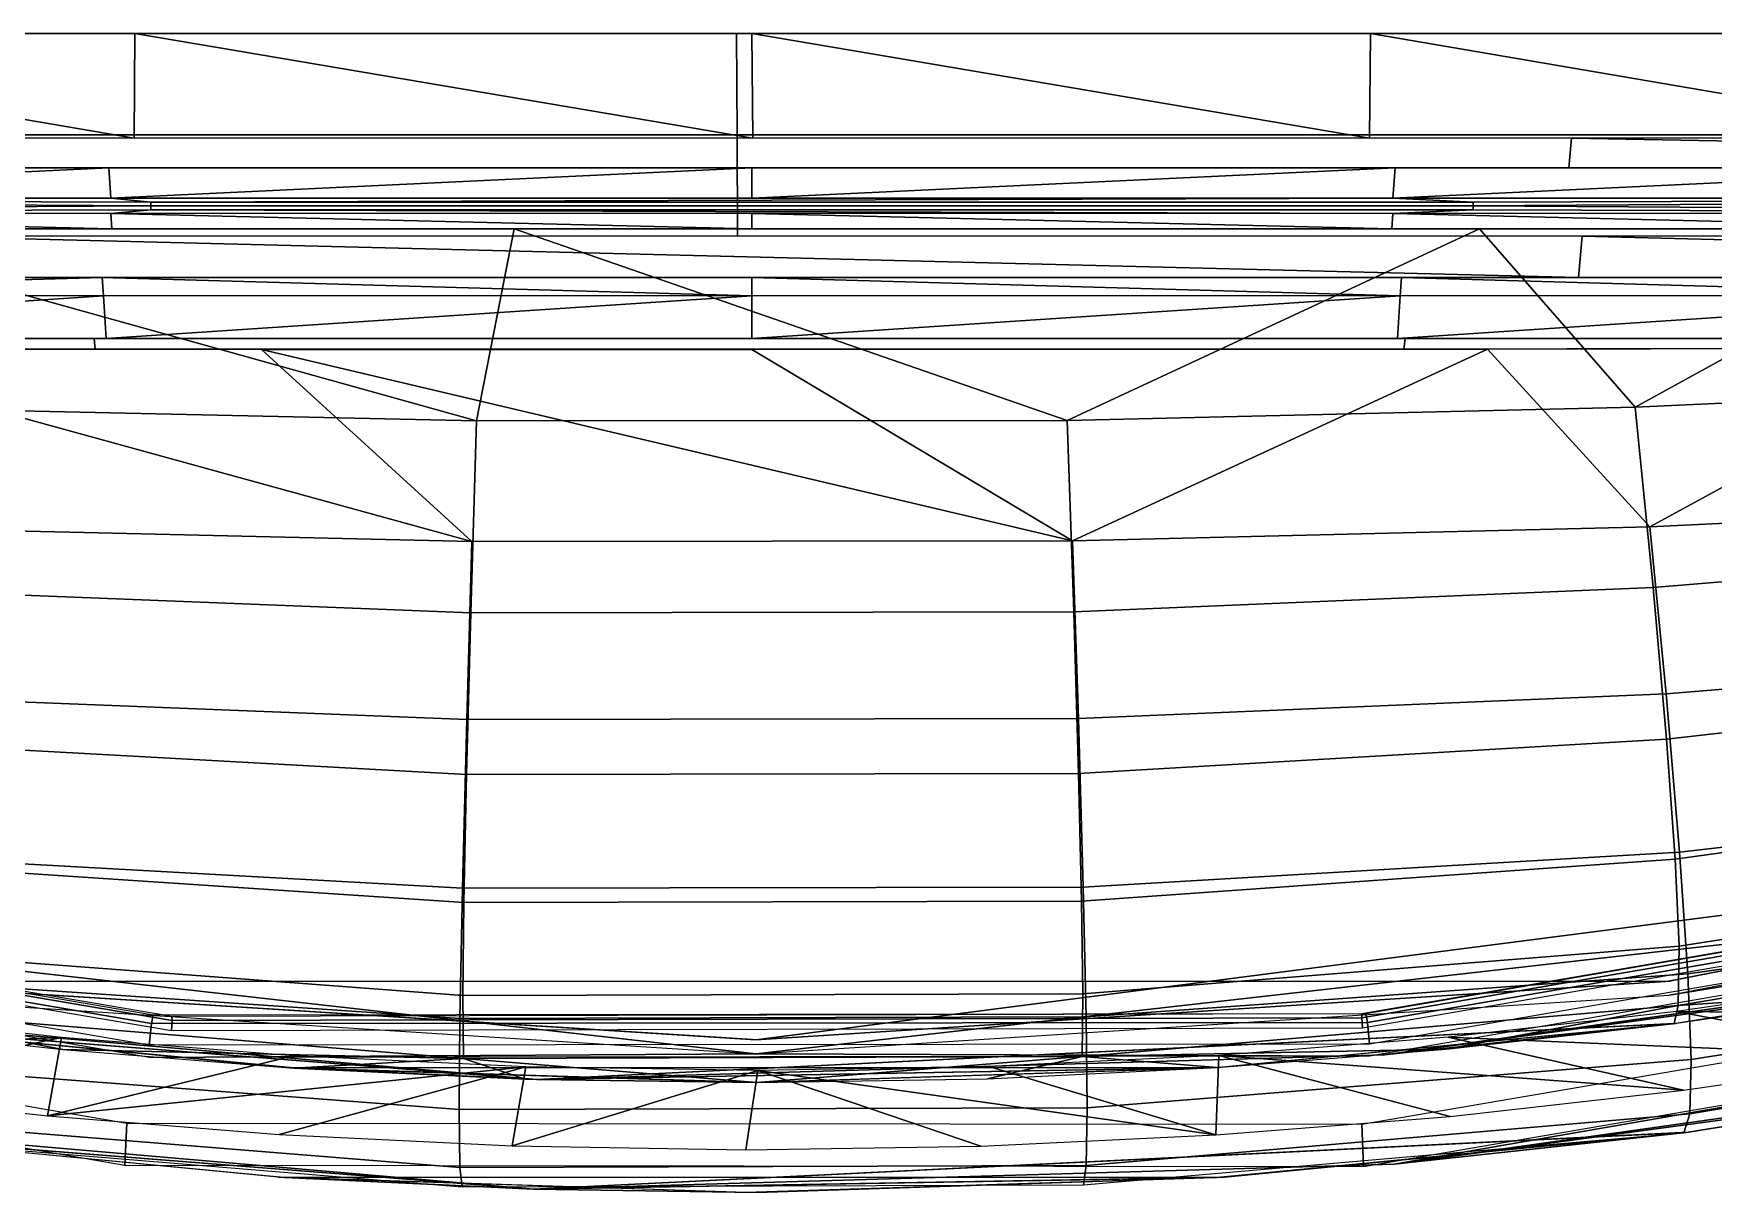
# Model space of a CAD drawing. Extents: x -48 to 59, y -19 to 0.
# Drawn here: x -6.14 to 21.4, y -18.95 to 0.05 of the extents above; entities that cross this region are included whole.
import ezdxf

# ---------------------------------------------------------------- set-up
doc = ezdxf.new("R2010")
doc.units = 0
doc.header["$MEASUREMENT"] = 0
doc.layers.add('IGES LEVEL 0', color=7, linetype='CONTINUOUS')

msp = doc.modelspace()

# ---------------------------------------------------------------- linework, layer by layer
at = {"layer": 'IGES LEVEL 0'}
for points in [[(-14.608, -1.609, 27.174), (-14.626, 0.053, 27.229), (5.382, 0.053, 28.5), (5.393, -1.609, 28.443)], [(-14.55, 0.053, 25.424), (-14.55, 0.053, 25.424), (-4.491, -1.664, 26.319), (-14.58, -1.664, 25.36)], [(-4.491, -1.664, 26.319), (-4.491, -1.664, 26.319), (-14.55, 0.053, 25.424), (-4.484, 0.053, 26.38)], [(-9.524, 0.053, 25.981), (-9.524, 0.053, 25.981), (-6.072, 0.053, 28.077), (-11.907, 0.053, 27.548)], [(-6.072, 0.053, 28.077), (-6.072, 0.053, 28.077), (-9.524, 0.053, 25.981), (-4.484, 0.053, 26.38)], [(-6.072, 0.053, 28.077), (-6.072, 0.053, 28.077), (-4.484, 0.053, 26.38), (0.569, 0.053, 26.619)], [(0.569, 0.053, 26.619), (0.569, 0.053, 26.619), (-0.222, 0.053, 28.394), (-6.072, 0.053, 28.077)], [(-4.484, 0.053, 26.38), (-4.484, 0.053, 26.38), (5.65, -1.664, 26.64), (-4.491, -1.664, 26.319)], [(5.65, -1.664, 26.64), (5.65, -1.664, 26.64), (-4.484, 0.053, 26.38), (5.635, 0.053, 26.699)], [(-0.222, 0.053, 28.394), (-0.222, 0.053, 28.394), (0.569, 0.053, 26.619), (5.635, 0.053, 26.699)], [(5.635, 0.053, 26.699), (5.635, 0.053, 26.699), (5.636, 0.053, 28.5), (-0.222, 0.053, 28.394)], [(5.393, -1.609, 28.443), (5.382, 0.053, 28.5), (25.872, 0.053, 27.233), (25.875, -1.609, 27.175)], [(5.635, 0.053, 26.699), (5.635, 0.053, 26.699), (15.763, -1.664, 26.32), (5.65, -1.664, 26.64)], [(15.763, -1.664, 26.32), (15.763, -1.664, 26.32), (5.635, 0.053, 26.699), (15.78, 0.053, 26.377)], [(11.493, 0.053, 28.394), (11.493, 0.053, 28.394), (5.635, 0.053, 26.699), (10.709, 0.053, 26.618)], [(5.635, 0.053, 26.699), (5.635, 0.053, 26.699), (11.493, 0.053, 28.394), (5.636, 0.053, 28.5)], [(17.343, 0.053, 28.077), (17.343, 0.053, 28.077), (10.709, 0.053, 26.618), (15.78, 0.053, 26.377)], [(10.709, 0.053, 26.618), (10.709, 0.053, 26.618), (17.343, 0.053, 28.077), (11.493, 0.053, 28.394)], [(15.78, 0.053, 26.377), (15.78, 0.053, 26.377), (25.825, -1.664, 25.364), (15.763, -1.664, 26.32)], [(25.825, -1.664, 25.364), (25.825, -1.664, 25.364), (15.78, 0.053, 26.377), (25.871, 0.053, 25.417)], [(17.343, 0.053, 28.077), (17.343, 0.053, 28.077), (15.78, 0.053, 26.377), (20.838, 0.053, 25.977)], [(20.838, 0.053, 25.977), (20.838, 0.053, 25.977), (23.178, 0.053, 27.548), (17.343, 0.053, 28.077)], [(23.178, 0.053, 27.548), (23.178, 0.053, 27.548), (20.838, 0.053, 25.977), (25.871, 0.053, 25.417)], [(-14.591, -3.271, 27.119), (-14.608, -1.609, 27.174), (5.393, -1.609, 28.443), (5.403, -3.271, 28.386)], [(5.403, -3.271, 28.386), (5.393, -1.609, 28.443), (25.875, -1.609, 27.175), (25.878, -3.271, 27.117)], [(-7.593, -2.147, 25.592), (19.033, -2.147, 25.578), (19.075, -1.664, 26.076), (-7.635, -1.664, 26.09)], [(19.075, -1.664, 26.076), (19.075, -1.664, 26.076), (19.033, -2.147, 25.578), (45.632, -2.147, 21.055)], [(19.075, -1.664, 26.076), (19.075, -1.664, 26.076), (45.632, -2.147, 21.055), (45.758, -1.664, 21.538)], [(-15.343, -2.647, 23.103), (-15.343, -2.647, 23.103), (-15.409, -2.147, 23.598), (-4.91, -2.147, 24.649)], [(-4.91, -2.147, 24.649), (-4.91, -2.147, 24.649), (-4.877, -2.647, 24.15), (-15.343, -2.647, 23.103)], [(-9.5, -2.147, 25.422), (-9.5, -2.147, 25.422), (-2.276, -2.147, 24.803), (-10.168, -2.147, 24.211)], [(-2.276, -2.147, 24.803), (-2.276, -2.147, 24.803), (-9.5, -2.147, 25.422), (-4.46, -2.147, 25.821)], [(-4.877, -2.647, 24.15), (-4.877, -2.647, 24.15), (-4.91, -2.147, 24.649), (5.636, -2.147, 25)], [(5.636, -2.147, 25), (5.636, -2.147, 25), (5.636, -2.647, 24.5), (-4.877, -2.647, 24.15)], [(-2.276, -2.147, 24.803), (-2.276, -2.147, 24.803), (-4.46, -2.147, 25.821), (0.594, -2.147, 26.06)], [(0.594, -2.147, 26.06), (0.594, -2.147, 26.06), (5.636, -2.147, 25), (-2.276, -2.147, 24.803)], [(5.636, -2.147, 25), (5.636, -2.147, 25), (0.594, -2.147, 26.06), (5.65, -2.147, 26.14)], [(5.636, -2.647, 24.5), (5.636, -2.647, 24.5), (5.636, -2.147, 25), (16.182, -2.147, 24.649)], [(16.182, -2.147, 24.649), (16.182, -2.147, 24.649), (16.148, -2.647, 24.15), (5.636, -2.647, 24.5)], [(10.697, -2.147, 26.06), (10.697, -2.147, 26.06), (13.548, -2.147, 24.803), (5.636, -2.147, 25)], [(5.636, -2.147, 25), (5.636, -2.147, 25), (5.65, -2.147, 26.14), (10.697, -2.147, 26.06)], [(13.548, -2.147, 24.803), (13.548, -2.147, 24.803), (10.697, -2.147, 26.06), (15.732, -2.147, 25.821)], [(20.753, -2.147, 25.424), (20.753, -2.147, 25.424), (21.44, -2.147, 24.211), (13.548, -2.147, 24.803)], [(13.548, -2.147, 24.803), (13.548, -2.147, 24.803), (15.732, -2.147, 25.821), (20.753, -2.147, 25.424)], [(16.148, -2.647, 24.15), (16.148, -2.647, 24.15), (16.182, -2.147, 24.649), (26.681, -2.147, 23.598)], [(26.681, -2.147, 23.598), (26.681, -2.147, 23.598), (26.615, -2.647, 23.103), (16.148, -2.647, 24.15)], [(21.44, -2.147, 24.211), (21.44, -2.147, 24.211), (20.753, -2.147, 25.424), (25.762, -2.147, 24.868)], [(-4.22, -2.772, 24.193), (-4.22, -2.772, 24.193), (-25.716, -2.897, 21.362), (-25.716, -2.647, 21.362)], [(-4.22, -2.709, 24.193), (-4.22, -2.709, 24.193), (-25.716, -2.647, 21.362), (-4.877, -2.647, 24.15)], [(-25.716, -2.647, 21.362), (-25.716, -2.647, 21.362), (-4.22, -2.709, 24.193), (-4.22, -2.772, 24.193)], [(-4.22, -2.709, 24.193), (-4.22, -2.709, 24.193), (-4.877, -2.647, 24.15), (16.148, -2.647, 24.15)], [(16.148, -2.647, 24.15), (16.148, -2.647, 24.15), (17.461, -2.709, 24.057), (-4.22, -2.709, 24.193)], [(17.461, -2.709, 24.057), (17.461, -2.772, 24.057), (-4.22, -2.772, 24.193), (-4.22, -2.709, 24.193)], [(17.461, -2.709, 24.057), (17.461, -2.709, 24.057), (16.148, -2.647, 24.15), (36.988, -2.647, 21.362)], [(17.461, -2.772, 24.057), (17.461, -2.772, 24.057), (36.988, -2.647, 21.362), (36.988, -2.897, 21.362)], [(36.988, -2.647, 21.362), (36.988, -2.647, 21.362), (17.461, -2.772, 24.057), (17.461, -2.709, 24.057)], [(-25.716, -2.897, 21.362), (-25.716, -2.897, 21.362), (-4.22, -2.772, 24.193), (-4.22, -2.834, 24.193)], [(-4.22, -2.834, 24.193), (-4.22, -2.834, 24.193), (-4.877, -2.897, 24.15), (-25.716, -2.897, 21.362)], [(-4.86, -3.147, 23.901), (-4.86, -3.147, 23.901), (-4.877, -2.897, 24.15), (-15.343, -2.897, 23.103)], [(-15.343, -2.897, 23.103), (-15.343, -2.897, 23.103), (-15.31, -3.147, 22.855), (-4.86, -3.147, 23.901)], [(-4.22, -2.834, 24.193), (-4.22, -2.834, 24.193), (16.148, -2.897, 24.15), (-4.877, -2.897, 24.15)], [(5.636, -3.147, 24.25), (5.636, -3.147, 24.25), (5.636, -2.897, 24.5), (-4.877, -2.897, 24.15)], [(-4.877, -2.897, 24.15), (-4.877, -2.897, 24.15), (-4.86, -3.147, 23.901), (5.636, -3.147, 24.25)], [(17.461, -2.772, 24.057), (17.461, -2.834, 24.057), (-4.22, -2.834, 24.193), (-4.22, -2.772, 24.193)], [(16.148, -2.897, 24.15), (16.148, -2.897, 24.15), (-4.22, -2.834, 24.193), (17.461, -2.834, 24.057)], [(16.132, -3.147, 23.901), (16.132, -3.147, 23.901), (16.148, -2.897, 24.15), (5.636, -2.897, 24.5)], [(5.636, -2.897, 24.5), (5.636, -2.897, 24.5), (5.636, -3.147, 24.25), (16.132, -3.147, 23.901)], [(16.148, -2.897, 24.15), (16.148, -2.897, 24.15), (16.132, -3.147, 23.901), (26.581, -3.147, 22.855)], [(17.461, -2.834, 24.057), (17.461, -2.834, 24.057), (36.988, -2.897, 21.362), (16.148, -2.897, 24.15)], [(26.581, -3.147, 22.855), (26.581, -3.147, 22.855), (26.615, -2.897, 23.103), (16.148, -2.897, 24.15)], [(36.988, -2.897, 21.362), (36.988, -2.897, 21.362), (17.461, -2.834, 24.057), (17.461, -2.772, 24.057)], [(-2.235, -3.147, 22.18), (-2.235, -3.147, 22.18), (-6.211, -3.147, 21.931), (-10.182, -3.147, 21.58)], [(-10.182, -3.147, 21.58), (-10.182, -3.147, 21.58), (1.741, -3.147, 22.328), (-2.235, -3.147, 22.18)], [(-10.182, -3.147, 21.58), (-10.182, -3.147, 21.58), (-8.388, -6.089, 20.277), (1.122, -6.298, 20.856)], [(1.122, -6.298, 20.856), (1.122, -6.298, 20.856), (1.741, -3.147, 22.328), (-10.182, -3.147, 21.58)], [(-10.094, -3.147, 23.465), (-10.094, -3.147, 23.465), (-2.235, -3.147, 22.18), (1.741, -3.147, 22.328)], [(-10.094, -3.147, 23.465), (-10.094, -3.147, 23.465), (-6.211, -3.147, 21.931), (-2.235, -3.147, 22.18)], [(1.741, -3.147, 22.328), (1.741, -3.147, 22.328), (-2.239, -3.147, 24.054), (-10.094, -3.147, 23.465)], [(-8.079, -3.271, 27.805), (-8.079, -3.271, 27.805), (-8.02, -3.947, 27.108), (19.19, -3.947, 27.116)], [(19.19, -3.947, 27.116), (19.19, -3.947, 27.116), (19.249, -3.271, 27.813), (-8.079, -3.271, 27.805)], [(-2.239, -3.147, 24.054), (-2.239, -3.147, 24.054), (1.741, -3.147, 22.328), (5.709, -3.147, 22.376)], [(5.709, -3.147, 22.376), (5.709, -3.147, 22.376), (5.636, -3.147, 24.25), (-2.239, -3.147, 24.054)], [(1.741, -3.147, 22.328), (1.741, -3.147, 22.328), (1.122, -6.298, 20.856), (10.805, -6.291, 20.835)], [(17.569, -3.147, 21.93), (17.569, -3.147, 21.93), (5.709, -3.147, 22.376), (1.741, -3.147, 22.328)], [(10.805, -6.291, 20.835), (10.805, -6.291, 20.835), (17.569, -3.147, 21.93), (1.741, -3.147, 22.328)], [(5.709, -3.147, 22.376), (5.709, -3.147, 22.376), (13.51, -3.147, 24.054), (5.636, -3.147, 24.25)], [(13.51, -3.147, 24.054), (13.51, -3.147, 24.054), (5.709, -3.147, 22.376), (13.622, -3.147, 22.178)], [(17.569, -3.147, 21.93), (17.569, -3.147, 21.93), (9.669, -3.147, 22.326), (5.709, -3.147, 22.376)], [(17.569, -3.147, 21.93), (17.569, -3.147, 21.93), (13.622, -3.147, 22.178), (9.669, -3.147, 22.326)], [(17.569, -3.147, 21.93), (17.569, -3.147, 21.93), (10.805, -6.291, 20.835), (20.118, -6.073, 20.234)], [(13.622, -3.147, 22.178), (13.622, -3.147, 22.178), (21.365, -3.147, 23.465), (13.51, -3.147, 24.054)], [(29.181, -3.147, 22.485), (29.181, -3.147, 22.485), (13.622, -3.147, 22.178), (21.509, -3.147, 21.582)], [(13.622, -3.147, 22.178), (13.622, -3.147, 22.178), (29.181, -3.147, 22.485), (21.365, -3.147, 23.465)], [(25.442, -3.147, 21.131), (25.442, -3.147, 21.131), (21.509, -3.147, 21.582), (17.569, -3.147, 21.93)], [(20.118, -6.073, 20.234), (20.118, -6.073, 20.234), (25.442, -3.147, 21.131), (17.569, -3.147, 21.93)], [(19.249, -3.271, 27.813), (19.249, -3.271, 27.813), (19.19, -3.947, 27.116), (46.029, -3.947, 22.549)], [(19.249, -3.271, 27.813), (19.249, -3.271, 27.813), (46.029, -3.947, 22.549), (46.205, -3.271, 23.226)], [(25.442, -3.147, 21.131), (25.442, -3.147, 21.131), (20.118, -6.073, 20.234), (29.077, -5.661, 19.137)], [(-15.582, -4.247, 24.887), (-15.582, -4.247, 24.887), (-15.622, -3.947, 25.184), (-5.016, -3.947, 26.246)], [(-5.016, -3.947, 26.246), (-5.016, -3.947, 26.246), (-4.997, -4.247, 25.946), (-15.582, -4.247, 24.887)], [(-8.881, -3.947, 25.941), (-8.881, -3.947, 25.941), (-9.676, -3.947, 26.963), (-4.627, -3.947, 27.362)], [(-4.627, -3.947, 27.362), (-4.627, -3.947, 27.362), (-3.082, -3.947, 26.363), (-8.881, -3.947, 25.941)], [(5.636, -4.247, 26.3), (5.636, -4.247, 26.3), (-5.016, -3.947, 26.246), (5.636, -3.947, 26.6)], [(-5.016, -3.947, 26.246), (-5.016, -3.947, 26.246), (5.636, -4.247, 26.3), (-4.997, -4.247, 25.946)], [(-3.082, -3.947, 26.363), (-3.082, -3.947, 26.363), (-4.627, -3.947, 27.362), (0.435, -3.947, 27.603)], [(0.435, -3.947, 27.603), (0.435, -3.947, 27.603), (2.729, -3.947, 26.574), (-3.082, -3.947, 26.363)], [(2.729, -3.947, 26.574), (2.729, -3.947, 26.574), (0.435, -3.947, 27.603), (5.511, -3.947, 27.686)], [(5.511, -3.947, 27.686), (5.511, -3.947, 27.686), (8.543, -3.947, 26.574), (2.729, -3.947, 26.574)], [(8.543, -3.947, 26.574), (8.543, -3.947, 26.574), (5.511, -3.947, 27.686), (10.604, -3.947, 27.609)], [(16.268, -4.247, 25.946), (16.268, -4.247, 25.946), (5.636, -3.947, 26.6), (16.288, -3.947, 26.246)], [(5.636, -3.947, 26.6), (5.636, -3.947, 26.6), (16.268, -4.247, 25.946), (5.636, -4.247, 26.3)], [(10.604, -3.947, 27.609), (10.604, -3.947, 27.609), (14.353, -3.947, 26.363), (8.543, -3.947, 26.574)], [(14.353, -3.947, 26.363), (14.353, -3.947, 26.363), (10.604, -3.947, 27.609), (15.712, -3.947, 27.371)], [(20.819, -3.947, 26.97), (20.819, -3.947, 26.97), (20.152, -3.947, 25.941), (14.353, -3.947, 26.363)], [(14.353, -3.947, 26.363), (14.353, -3.947, 26.363), (15.712, -3.947, 27.371), (20.819, -3.947, 26.97)], [(16.288, -3.947, 26.246), (16.288, -3.947, 26.246), (26.853, -4.247, 24.887), (16.268, -4.247, 25.946)], [(26.853, -4.247, 24.887), (26.853, -4.247, 24.887), (16.288, -3.947, 26.246), (26.893, -3.947, 25.184)], [(25.914, -3.947, 26.407), (25.914, -3.947, 26.407), (25.932, -3.947, 25.31), (20.152, -3.947, 25.941)], [(20.152, -3.947, 25.941), (20.152, -3.947, 25.941), (20.819, -3.947, 26.97), (25.914, -3.947, 26.407)], [(-15.489, -4.947, 24.193), (-15.489, -4.947, 24.193), (-4.997, -4.247, 25.946), (-15.582, -4.247, 24.887)], [(-4.997, -4.247, 25.946), (-4.997, -4.247, 25.946), (-15.489, -4.947, 24.193), (-4.95, -4.947, 25.248)], [(-4.95, -4.947, 25.248), (-4.95, -4.947, 25.248), (5.636, -4.247, 26.3), (-4.997, -4.247, 25.946)], [(5.636, -4.247, 26.3), (5.636, -4.247, 26.3), (-4.95, -4.947, 25.248), (5.636, -4.947, 25.6)], [(5.636, -4.947, 25.6), (5.636, -4.947, 25.6), (16.268, -4.247, 25.946), (5.636, -4.247, 26.3)], [(16.268, -4.247, 25.946), (16.268, -4.247, 25.946), (5.636, -4.947, 25.6), (16.222, -4.947, 25.248)], [(16.222, -4.947, 25.248), (16.222, -4.947, 25.248), (26.853, -4.247, 24.887), (16.268, -4.247, 25.946)], [(26.853, -4.247, 24.887), (26.853, -4.247, 24.887), (16.222, -4.947, 25.248), (26.76, -4.947, 24.193)], [(-5.131, -5.122, 23.129), (-26.43, -5.075, 19.943), (-26.486, -4.947, 20.182), (-5.151, -4.947, 23.401)], [(-15.489, -4.947, 24.193), (-15.489, -4.947, 24.193), (-10.535, -4.947, 22.901), (-2.512, -4.947, 23.573)], [(-2.512, -4.947, 23.573), (-2.512, -4.947, 23.573), (-4.95, -4.947, 25.248), (-15.489, -4.947, 24.193)], [(16.327, -5.122, 23.135), (-5.131, -5.122, 23.129), (-5.151, -4.947, 23.401), (16.347, -4.947, 23.406)], [(-4.95, -4.947, 25.248), (-4.95, -4.947, 25.248), (-2.512, -4.947, 23.573), (5.541, -4.947, 23.8)], [(5.541, -4.947, 23.8), (5.541, -4.947, 23.8), (5.636, -4.947, 25.6), (-4.95, -4.947, 25.248)], [(16.222, -4.947, 25.248), (16.222, -4.947, 25.248), (5.541, -4.947, 23.8), (13.632, -4.947, 23.581)], [(5.541, -4.947, 23.8), (5.541, -4.947, 23.8), (16.222, -4.947, 25.248), (5.636, -4.947, 25.6)], [(26.76, -4.947, 24.193), (26.76, -4.947, 24.193), (13.632, -4.947, 23.581), (21.731, -4.947, 22.909)], [(13.632, -4.947, 23.581), (13.632, -4.947, 23.581), (26.76, -4.947, 24.193), (16.222, -4.947, 25.248)], [(37.701, -5.075, 19.943), (16.327, -5.122, 23.135), (16.347, -4.947, 23.406), (37.757, -4.947, 20.182)], [(-2.406, -5.124, 23.305), (-2.406, -5.124, 23.305), (-6.426, -5.12, 23.028), (-10.446, -5.115, 22.64)], [(-10.446, -5.115, 22.64), (-10.446, -5.115, 22.64), (-8.622, -8.052, 21.141), (1.046, -8.273, 21.766)], [(1.046, -8.273, 21.766), (1.046, -8.273, 21.766), (-2.406, -5.124, 23.305), (-10.446, -5.115, 22.64)], [(5.636, -5.127, 23.525), (5.636, -5.127, 23.525), (1.615, -5.126, 23.47), (-2.406, -5.124, 23.305)], [(-2.406, -5.124, 23.305), (-2.406, -5.124, 23.305), (1.046, -8.273, 21.766), (10.893, -8.265, 21.743)], [(10.893, -8.265, 21.743), (10.893, -8.265, 21.743), (5.636, -5.127, 23.525), (-2.406, -5.124, 23.305)], [(17.7, -5.12, 23.028), (17.7, -5.12, 23.028), (9.657, -5.126, 23.47), (5.636, -5.127, 23.525)], [(10.893, -8.265, 21.743), (10.893, -8.265, 21.743), (17.7, -5.12, 23.028), (5.636, -5.127, 23.525)], [(17.7, -5.12, 23.028), (17.7, -5.12, 23.028), (13.679, -5.124, 23.304), (9.657, -5.126, 23.47)], [(17.7, -5.12, 23.028), (17.7, -5.12, 23.028), (10.893, -8.265, 21.743), (20.36, -8.035, 21.094)], [(25.74, -5.107, 22.138), (25.74, -5.107, 22.138), (21.722, -5.115, 22.639), (17.7, -5.12, 23.028)], [(20.36, -8.035, 21.094), (20.36, -8.035, 21.094), (25.74, -5.107, 22.138), (17.7, -5.12, 23.028)], [(25.74, -5.107, 22.138), (25.74, -5.107, 22.138), (20.36, -8.035, 21.094), (29.453, -7.599, 19.911)], [(20.415, -9.03, 18.032), (29.534, -8.276, 16.914), (29.077, -5.661, 19.137), (20.118, -6.073, 20.234)], [(-8.676, -9.059, 18.076), (1.027, -9.444, 18.678), (1.122, -6.298, 20.856), (-8.388, -6.089, 20.277)], [(1.027, -9.444, 18.678), (10.914, -9.43, 18.656), (10.805, -6.291, 20.835), (1.122, -6.298, 20.856)], [(10.914, -9.43, 18.656), (20.415, -9.03, 18.032), (20.118, -6.073, 20.234), (10.805, -6.291, 20.835)], [(20.627, -10.775, 18.863), (29.866, -10.018, 17.679), (29.453, -7.599, 19.911), (20.36, -8.035, 21.094)], [(-8.881, -10.804, 18.91), (0.96, -11.191, 19.545), (1.046, -8.273, 21.766), (-8.622, -8.052, 21.141)], [(10.991, -11.177, 19.522), (20.627, -10.775, 18.863), (20.36, -8.035, 21.094), (10.893, -8.265, 21.743)], [(0.96, -11.191, 19.545), (10.991, -11.177, 19.522), (10.893, -8.265, 21.743), (1.046, -8.273, 21.766)], [(20.635, -11.516, 15.409), (29.886, -10.464, 14.348), (29.534, -8.276, 16.914), (20.415, -9.03, 18.032)], [(-8.89, -11.556, 15.451), (0.957, -12.095, 16.03), (1.027, -9.444, 18.678), (-8.676, -9.059, 18.076)], [(10.994, -12.076, 16.009), (20.635, -11.516, 15.409), (20.415, -9.03, 18.032), (10.914, -9.43, 18.656)], [(0.957, -12.095, 16.03), (10.994, -12.076, 16.009), (10.914, -9.43, 18.656), (1.027, -9.444, 18.678)], [(20.849, -13.368, 15.942), (30.223, -12.291, 14.842), (29.866, -10.018, 17.679), (20.627, -10.775, 18.863)], [(20.777, -13.482, 12.478), (30.128, -12.187, 11.537), (29.886, -10.464, 14.348), (20.635, -11.516, 15.409)], [(-9.096, -13.409, 15.985), (0.891, -13.961, 16.585), (0.96, -11.191, 19.545), (-8.881, -10.804, 18.91)], [(11.071, -13.941, 16.563), (20.849, -13.368, 15.942), (20.627, -10.775, 18.863), (10.991, -11.177, 19.522)], [(0.891, -13.961, 16.585), (11.071, -13.941, 16.563), (10.991, -11.177, 19.522), (0.96, -11.191, 19.545)], [(-9.027, -13.531, 12.516), (0.914, -14.193, 13.038), (0.957, -12.095, 16.03), (-8.89, -11.556, 15.451)], [(11.043, -14.17, 13.019), (20.777, -13.482, 12.478), (20.635, -11.516, 15.409), (10.994, -12.076, 16.009)], [(0.914, -14.193, 13.038), (11.043, -14.17, 13.019), (10.994, -12.076, 16.009), (0.957, -12.095, 16.03)], [(20.842, -14.912, 9.333), (30.264, -13.442, 8.559), (30.128, -12.187, 11.537), (20.777, -13.482, 12.478)], [(20.984, -15.362, 12.761), (30.459, -14.035, 11.81), (30.223, -12.291, 14.842), (20.849, -13.368, 15.942)], [(-24.149, -12.616, -1.6), (-4.183, -16.037, -3.294), (-4.21, -16.18, -3.646), (-24.23, -12.751, -1.955)], [(-24.144, -12.685, -0.393), (-3.871, -16.127, -2.095), (-3.873, -16.062, -2.281), (-24.149, -12.616, -0.578)], [(35.421, -12.616, -1.6), (35.421, -12.616, -1.6), (5.702, -16.447, -2.473), (20.668, -15.483, -1.992)], [(5.702, -16.447, -2.473), (5.702, -16.447, -2.473), (35.421, -12.616, -1.6), (20.699, -15.483, -3.016)], [(15.638, -16.086, -2.074), (35.415, -12.685, -0.393), (35.421, -12.616, -0.578), (15.64, -16.021, -2.26)], [(15.701, -16.016, -3.284), (35.421, -12.616, -1.6), (35.501, -12.751, -1.955), (15.729, -16.159, -3.636)], [(20.668, -15.483, -1.992), (20.668, -15.483, -1.992), (35.421, -12.616, -0.578), (35.421, -12.616, -1.6)], [(-24.23, -12.751, -1.955), (-4.21, -16.18, -3.646), (-4.246, -16.535, -3.794), (-24.339, -13.1, -2.096)], [(-24.173, -12.846, -0.289), (-3.88, -16.291, -1.99), (-3.871, -16.127, -2.095), (-24.144, -12.685, -0.393)], [(15.648, -16.25, -1.969), (35.444, -12.846, -0.289), (35.415, -12.685, -0.393), (15.638, -16.086, -2.074)], [(15.729, -16.159, -3.636), (35.501, -12.751, -1.955), (35.611, -13.1, -2.096), (15.765, -16.514, -3.783)], [(35.598, -13.294, 0.322), (35.598, -13.294, 0.322), (20.679, -15.712, -1.701), (35.444, -12.846, -0.289)], [(-24.326, -13.294, 0.322), (-24.326, -13.294, 0.322), (-9.388, -15.714, -1.703), (5.702, -16.675, -2.182)], [(5.702, -16.675, -2.182), (5.702, -16.675, -2.182), (-4.242, -16.734, -1.374), (-24.326, -13.294, 0.322)], [(-9.227, -15.413, 12.799), (0.85, -16.093, 13.327), (0.891, -13.961, 16.585), (-9.096, -13.409, 15.985)], [(35.598, -13.294, 0.322), (35.598, -13.294, 0.322), (5.702, -16.675, -2.182), (20.679, -15.712, -1.701)], [(5.702, -16.675, -2.182), (5.702, -16.675, -2.182), (35.598, -13.294, 0.322), (15.761, -16.713, -1.364)], [(11.063, -15.693, 9.788), (20.842, -14.912, 9.333), (20.777, -13.482, 12.478), (11.043, -14.17, 13.019)], [(11.118, -16.069, 13.307), (20.984, -15.362, 12.761), (20.849, -13.368, 15.942), (11.071, -13.941, 16.563)], [(20.827, -15.884, 5.628), (30.293, -14.298, 5.077), (30.264, -13.442, 8.559), (20.842, -14.912, 9.333)], [(-9.089, -14.968, 9.365), (0.897, -15.72, 9.804), (0.914, -14.193, 13.038), (-9.027, -13.531, 12.516)], [(0.85, -16.093, 13.327), (11.118, -16.069, 13.307), (11.071, -13.941, 16.563), (0.891, -13.961, 16.585)], [(21.039, -16.766, 9.454), (30.582, -15.266, 8.69), (30.459, -14.035, 11.81), (20.984, -15.362, 12.761)], [(0.897, -15.72, 9.804), (11.063, -15.693, 9.788), (11.043, -14.17, 13.019), (0.914, -14.193, 13.038)], [(24.488, -15.637, 2.057), (24.488, -15.637, 2.057), (30.293, -14.298, 5.077), (20.827, -15.884, 5.628)], [(-4.644, -18.507, -3.079), (-24.782, -15.035, -1.356), (-24.694, -14.358, -2.05), (-4.614, -17.809, -3.778)], [(36.053, -15.035, -1.356), (15.665, -18.528, -3.089), (15.636, -17.83, -3.789), (35.966, -14.358, -2.05)], [(-9.073, -15.944, 5.652), (0.908, -16.75, 5.977), (0.897, -15.72, 9.804), (-9.089, -14.968, 9.365)], [(11.051, -16.721, 5.965), (20.827, -15.884, 5.628), (20.842, -14.912, 9.333), (11.063, -15.693, 9.788)], [(16.012, -16.691, -0.576), (16.012, -16.691, -0.576), (28.224, -14.975, -0.501), (20.789, -16.177, -1.095)], [(28.224, -14.975, -0.501), (28.224, -14.975, -0.501), (16.012, -16.691, 0.428), (26.904, -15.221, 0.428)], [(28.224, -14.975, -0.501), (28.224, -14.975, -0.501), (16.012, -16.691, -0.576), (16.012, -16.691, 0.428)], [(16.012, -16.691, 1.432), (16.012, -16.691, 1.432), (20.76, -16.177, 2.182), (28.204, -14.977, 1.922)], [(28.204, -14.977, 1.922), (28.204, -14.977, 1.922), (26.904, -15.221, 1.432), (16.012, -16.691, 1.432)], [(16.17, -18.485, -1.866), (16.17, -18.485, -1.866), (36.053, -15.035, -1.356), (28.552, -16.743, -2.199)], [(36.053, -15.035, -1.356), (36.053, -15.035, -1.356), (16.17, -18.485, -1.866), (27.228, -16.992, -0.432)], [(-9.28, -16.823, 9.485), (0.836, -17.59, 9.918), (0.85, -16.093, 13.327), (-9.227, -15.413, 12.799)], [(11.134, -17.563, 9.902), (21.039, -16.766, 9.454), (20.984, -15.362, 12.761), (11.118, -16.069, 13.307)], [(16.012, -16.691, 0.428), (16.012, -16.691, 1.432), (26.904, -15.221, 1.432), (26.904, -15.221, 0.428)], [(21.018, -17.661, 5.857), (30.602, -16.059, 5.31), (30.582, -15.266, 8.69), (21.039, -16.766, 9.454)], [(-9.367, -15.487, -3.019), (-9.367, -15.487, -3.019), (-9.377, -15.486, -1.993), (5.702, -16.447, -2.473)], [(20.699, -15.483, -3.016), (20.699, -15.483, -3.016), (5.733, -16.447, -3.5), (-9.367, -15.487, -3.019)], [(20.699, -15.483, -3.016), (20.699, -15.483, -3.016), (-9.367, -15.487, -3.019), (5.702, -16.447, -2.473)], [(0.908, -16.75, 5.977), (11.051, -16.721, 5.965), (11.063, -15.693, 9.788), (0.897, -15.72, 9.804)], [(20.827, -15.884, 5.628), (20.827, -15.884, 5.628), (20.76, -16.177, 2.182), (24.488, -15.637, 2.057)], [(28.486, -16.056, -2.895), (28.486, -16.056, -2.895), (24.522, -15.439, -3.246), (20.795, -15.979, -3.515)], [(-11.216, -15.942, 1.432), (-11.216, -15.942, 1.934), (2.109, -17.094, 1.934), (2.109, -17.094, 1.432)], [(-11.216, -15.942, 0.428), (-11.216, -15.942, 0.93), (2.109, -17.094, 0.93), (2.109, -17.094, 0.428)], [(-11.216, -15.942, 0.93), (-11.216, -15.942, 1.432), (2.109, -17.094, 1.432), (2.109, -17.094, 0.93)], [(-11.216, -15.942, -0.576), (-11.216, -15.942, -0.074), (2.109, -17.094, -0.074), (2.109, -17.094, -0.576)], [(-11.216, -15.942, -0.074), (-11.216, -15.942, 0.428), (2.109, -17.094, 0.428), (2.109, -17.094, -0.074)], [(-9.436, -16.184, 2.184), (-9.436, -16.184, 2.184), (2.109, -17.094, 1.934), (-11.216, -15.942, 1.934)], [(-9.456, -16.181, -1.099), (-9.456, -16.181, -1.099), (-11.216, -15.942, -0.576), (2.109, -17.094, -0.576)], [(-9.073, -15.944, 5.652), (-9.073, -15.944, 5.652), (-9.436, -16.184, 2.184), (-5.663, -16.606, 2.289)], [(-5.663, -16.606, 2.289), (-5.663, -16.606, 2.289), (0.908, -16.75, 5.977), (-9.073, -15.944, 5.652)], [(17.019, -16.599, 2.287), (17.019, -16.599, 2.287), (20.827, -15.884, 5.628), (11.051, -16.721, 5.965)], [(20.827, -15.884, 5.628), (20.827, -15.884, 5.628), (17.019, -16.599, 2.287), (20.76, -16.177, 2.182)], [(-13.474, -16.722, -3.228), (-13.474, -16.722, -3.228), (-5.682, -16.406, -3.729), (-9.462, -15.983, -3.518)], [(2.109, -17.094, -0.576), (2.109, -17.094, -0.576), (-1.878, -16.907, -1.46), (-9.456, -16.181, -1.099)], [(2.109, -17.094, 1.934), (2.109, -17.094, 1.934), (-9.436, -16.184, 2.184), (-1.872, -16.908, 2.369)], [(-4.21, -16.18, -3.646), (15.729, -16.159, -3.636), (15.765, -16.514, -3.783), (-4.246, -16.535, -3.794)], [(-4.183, -16.037, -3.294), (15.701, -16.016, -3.284), (15.729, -16.159, -3.636), (-4.21, -16.18, -3.646)], [(-3.88, -16.291, -1.99), (15.648, -16.25, -1.969), (15.638, -16.086, -2.074), (-3.871, -16.127, -2.095)], [(-3.871, -16.127, -2.095), (15.638, -16.086, -2.074), (15.64, -16.021, -2.26), (-3.873, -16.062, -2.281)], [(0.836, -17.59, 9.918), (11.134, -17.563, 9.902), (11.118, -16.069, 13.307), (0.85, -16.093, 13.327)], [(2.109, -17.094, -0.576), (2.109, -17.094, -0.576), (20.789, -16.177, -1.095), (13.292, -16.901, -1.457)], [(2.109, -17.094, 1.934), (2.109, -17.094, 1.934), (13.265, -16.901, 2.367), (20.76, -16.177, 2.182)], [(20.789, -16.177, -1.095), (20.789, -16.177, -1.095), (2.109, -17.094, -0.576), (16.012, -16.691, -0.576)], [(2.109, -17.094, 1.934), (2.109, -17.094, 1.934), (20.76, -16.177, 2.182), (16.012, -16.691, 1.432)], [(24.711, -16.724, -3.231), (24.711, -16.724, -3.231), (20.795, -15.979, -3.515), (17.052, -16.4, -3.725)], [(20.795, -15.979, -3.515), (20.795, -15.979, -3.515), (24.711, -16.724, -3.231), (28.486, -16.056, -2.895)], [(20.92, -17.971, 2.184), (30.511, -16.345, 1.854), (30.602, -16.059, 5.31), (21.018, -17.661, 5.857)], [(-5.682, -16.406, -3.729), (-5.682, -16.406, -3.729), (-13.474, -16.722, -3.228), (-9.703, -17.268, -3.503)], [(-5.682, -16.406, -3.729), (-5.682, -16.406, -3.729), (-9.703, -17.268, -3.503), (-5.916, -17.694, -3.719)], [(-5.916, -17.694, -3.719), (-5.916, -17.694, -3.719), (-1.881, -16.708, -3.88), (-5.682, -16.406, -3.729)], [(20.914, -17.272, -3.507), (20.914, -17.272, -3.507), (17.052, -16.4, -3.725), (13.294, -16.702, -3.876)], [(17.052, -16.4, -3.725), (17.052, -16.4, -3.725), (20.914, -17.272, -3.507), (24.711, -16.724, -3.231)], [(-5.916, -17.694, -3.719), (-5.916, -17.694, -3.719), (1.929, -16.889, -3.971), (-1.881, -16.708, -3.88)], [(0.908, -16.75, 5.977), (0.908, -16.75, 5.977), (-5.663, -16.606, 2.289), (-1.872, -16.908, 2.369)], [(5.702, -16.675, -2.182), (5.702, -16.675, -2.182), (15.761, -16.713, -1.364), (-4.242, -16.734, -1.374)], [(0.908, -16.75, 5.977), (0.908, -16.75, 5.977), (-1.872, -16.908, 2.369), (1.926, -17.088, 2.419)], [(5.719, -17.147, 2.436), (5.719, -17.147, 2.436), (11.051, -16.721, 5.965), (0.908, -16.75, 5.977)], [(0.908, -16.75, 5.977), (0.908, -16.75, 5.977), (1.926, -17.088, 2.419), (5.719, -17.147, 2.436)], [(16.012, -16.691, 0.428), (16.012, -16.691, 0.428), (2.109, -17.094, 0.428), (2.109, -17.094, 0.93)], [(2.109, -17.094, 0.93), (2.109, -17.094, 0.93), (2.109, -17.094, 1.432), (16.012, -16.691, 1.432)], [(2.109, -17.094, 0.93), (2.109, -17.094, 0.93), (16.012, -16.691, 1.432), (16.012, -16.691, 0.428)], [(16.012, -16.691, -0.576), (16.012, -16.691, -0.576), (2.109, -17.094, -0.576), (2.109, -17.094, -0.074)], [(2.109, -17.094, -0.074), (2.109, -17.094, -0.074), (2.109, -17.094, 0.428), (16.012, -16.691, 0.428)], [(2.109, -17.094, -0.074), (2.109, -17.094, -0.074), (16.012, -16.691, 0.428), (16.012, -16.691, -0.576)], [(16.012, -16.691, 1.432), (16.012, -16.691, 1.432), (2.109, -17.094, 1.432), (2.109, -17.094, 1.934)], [(11.051, -16.721, 5.965), (11.051, -16.721, 5.965), (5.719, -17.147, 2.436), (9.499, -17.084, 2.418)], [(11.051, -16.721, 5.965), (11.051, -16.721, 5.965), (9.499, -17.084, 2.418), (13.265, -16.901, 2.367)], [(13.243, -18.005, -3.877), (13.243, -18.005, -3.877), (13.294, -16.702, -3.876), (9.521, -16.884, -3.968)], [(11.051, -16.721, 5.965), (11.051, -16.721, 5.965), (13.265, -16.901, 2.367), (17.019, -16.599, 2.287)], [(11.12, -18.507, 6.19), (21.018, -17.661, 5.857), (21.039, -16.766, 9.454), (11.134, -17.563, 9.902)], [(13.294, -16.702, -3.876), (13.294, -16.702, -3.876), (13.243, -18.005, -3.877), (17.089, -17.7, -3.723)], [(13.294, -16.702, -3.876), (13.294, -16.702, -3.876), (17.089, -17.7, -3.723), (20.914, -17.272, -3.507)], [(16.17, -18.485, 1.002), (16.17, -18.485, 1.002), (20.992, -17.962, 2.182), (28.549, -16.743, 1.922)], [(16.17, -18.485, -1.866), (16.17, -18.485, -1.866), (28.552, -16.743, -2.199), (20.958, -17.966, -2.808)], [(28.549, -16.743, 1.922), (28.549, -16.743, 1.922), (27.228, -16.992, 1.002), (16.17, -18.485, 1.002)], [(-9.258, -17.722, 5.88), (0.849, -18.537, 6.202), (0.836, -17.59, 9.918), (-9.28, -16.823, 9.485)], [(1.929, -16.889, -3.971), (1.929, -16.889, -3.971), (-5.916, -17.694, -3.719), (-2.114, -17.999, -3.874)], [(1.929, -16.889, -3.971), (1.929, -16.889, -3.971), (-2.114, -17.999, -3.874), (1.704, -18.183, -3.967)], [(13.292, -16.901, -1.457), (13.292, -16.901, -1.457), (5.733, -17.147, -1.58), (-1.878, -16.907, -1.46)], [(13.292, -16.901, -1.457), (13.292, -16.901, -1.457), (-1.878, -16.907, -1.46), (2.109, -17.094, -0.576)], [(2.109, -17.094, 1.934), (2.109, -17.094, 1.934), (-1.872, -16.908, 2.369), (5.719, -17.147, 2.436)], [(1.704, -18.183, -3.967), (1.704, -18.183, -3.967), (5.733, -16.947, -4), (1.929, -16.889, -3.971)], [(5.733, -16.947, -4), (5.733, -16.947, -4), (1.704, -18.183, -3.967), (5.538, -18.247, -4)], [(2.109, -17.094, 1.934), (2.109, -17.094, 1.934), (5.719, -17.147, 2.436), (13.265, -16.901, 2.367)], [(5.733, -16.947, -4), (5.733, -16.947, -4), (5.538, -18.247, -4), (9.388, -18.188, -3.97)], [(13.243, -18.005, -3.877), (13.243, -18.005, -3.877), (9.521, -16.884, -3.968), (5.733, -16.947, -4)], [(5.733, -16.947, -4), (5.733, -16.947, -4), (9.388, -18.188, -3.97), (13.243, -18.005, -3.877)], [(16.17, -18.485, -0.432), (16.17, -18.485, 1.002), (27.228, -16.992, 1.002), (27.228, -16.992, -0.432)], [(16.17, -18.485, -1.866), (16.17, -18.485, -1.866), (16.17, -18.485, -0.432), (27.228, -16.992, -0.432)], [(0.849, -18.537, 6.202), (11.12, -18.507, 6.19), (11.134, -17.563, 9.902), (0.836, -17.59, 9.918)], [(-11.473, -17.723, 1.002), (-11.473, -17.723, 1.719), (2.055, -18.894, 1.719), (2.055, -18.894, 1.002)], [(-11.473, -17.723, -0.432), (-11.473, -17.723, 0.285), (2.055, -18.894, 0.285), (2.055, -18.894, -0.432)], [(-11.473, -17.723, 0.285), (-11.473, -17.723, 1.002), (2.055, -18.894, 1.002), (2.055, -18.894, 0.285)], [(-11.473, -17.723, -1.866), (-11.473, -17.723, -1.149), (2.055, -18.894, -1.149), (2.055, -18.894, -1.866)], [(-11.473, -17.723, -1.149), (-11.473, -17.723, -0.432), (2.055, -18.894, -0.432), (2.055, -18.894, -1.149)], [(-9.665, -17.969, 2.184), (-9.665, -17.969, 2.184), (2.055, -18.894, 1.719), (-11.473, -17.723, 1.719)], [(-9.748, -17.963, -2.805), (-9.748, -17.963, -2.805), (-11.473, -17.723, -1.866), (2.055, -18.894, -1.866)], [(-9.161, -18.033, 2.199), (0.887, -18.853, 2.41), (0.849, -18.537, 6.202), (-9.258, -17.722, 5.88)], [(15.665, -18.528, -3.089), (-4.644, -18.507, -3.079), (-4.614, -17.809, -3.778), (15.636, -17.83, -3.789)], [(11.076, -18.824, 2.402), (20.92, -17.971, 2.184), (21.018, -17.661, 5.857), (11.12, -18.507, 6.19)], [(2.055, -18.894, -1.866), (2.055, -18.894, -1.866), (-2.137, -18.698, -3.174), (-9.748, -17.963, -2.805)], [(2.055, -18.894, 1.719), (2.055, -18.894, 1.719), (-9.665, -17.969, 2.184), (-1.985, -18.704, 2.369)], [(2.055, -18.894, 1.719), (2.055, -18.894, 1.719), (13.384, -18.697, 2.367), (20.992, -17.962, 2.182)], [(2.055, -18.894, 1.719), (2.055, -18.894, 1.719), (20.992, -17.962, 2.182), (16.17, -18.485, 1.002)], [(2.055, -18.894, -1.866), (2.055, -18.894, -1.866), (20.958, -17.966, -2.808), (13.265, -18.704, -3.178)], [(20.958, -17.966, -2.808), (20.958, -17.966, -2.808), (2.055, -18.894, -1.866), (16.17, -18.485, -1.866)], [(13.265, -18.704, -3.178), (13.265, -18.704, -3.178), (5.538, -18.947, -3.3), (-2.137, -18.698, -3.174)], [(13.265, -18.704, -3.178), (13.265, -18.704, -3.178), (-2.137, -18.698, -3.174), (2.055, -18.894, -1.866)], [(2.055, -18.894, 1.719), (2.055, -18.894, 1.719), (-1.985, -18.704, 2.369), (5.722, -18.947, 2.436)], [(0.887, -18.853, 2.41), (11.076, -18.824, 2.402), (11.12, -18.507, 6.19), (0.849, -18.537, 6.202)], [(16.17, -18.485, -0.432), (16.17, -18.485, -0.432), (2.055, -18.894, -0.432), (2.055, -18.894, 0.285)], [(2.055, -18.894, 0.285), (2.055, -18.894, 0.285), (2.055, -18.894, 1.002), (16.17, -18.485, 1.002)], [(2.055, -18.894, 0.285), (2.055, -18.894, 0.285), (16.17, -18.485, 1.002), (16.17, -18.485, -0.432)], [(16.17, -18.485, -1.866), (16.17, -18.485, -1.866), (2.055, -18.894, -1.866), (2.055, -18.894, -1.149)], [(2.055, -18.894, -1.149), (2.055, -18.894, -1.149), (2.055, -18.894, -0.432), (16.17, -18.485, -0.432)], [(2.055, -18.894, -1.149), (2.055, -18.894, -1.149), (16.17, -18.485, -0.432), (16.17, -18.485, -1.866)], [(16.17, -18.485, 1.002), (16.17, -18.485, 1.002), (2.055, -18.894, 1.002), (2.055, -18.894, 1.719)], [(2.055, -18.894, 1.719), (2.055, -18.894, 1.719), (5.722, -18.947, 2.436), (13.384, -18.697, 2.367)]]:
    msp.add_3dface(points, dxfattribs=at)

doc.saveas('drawing.dxf')
